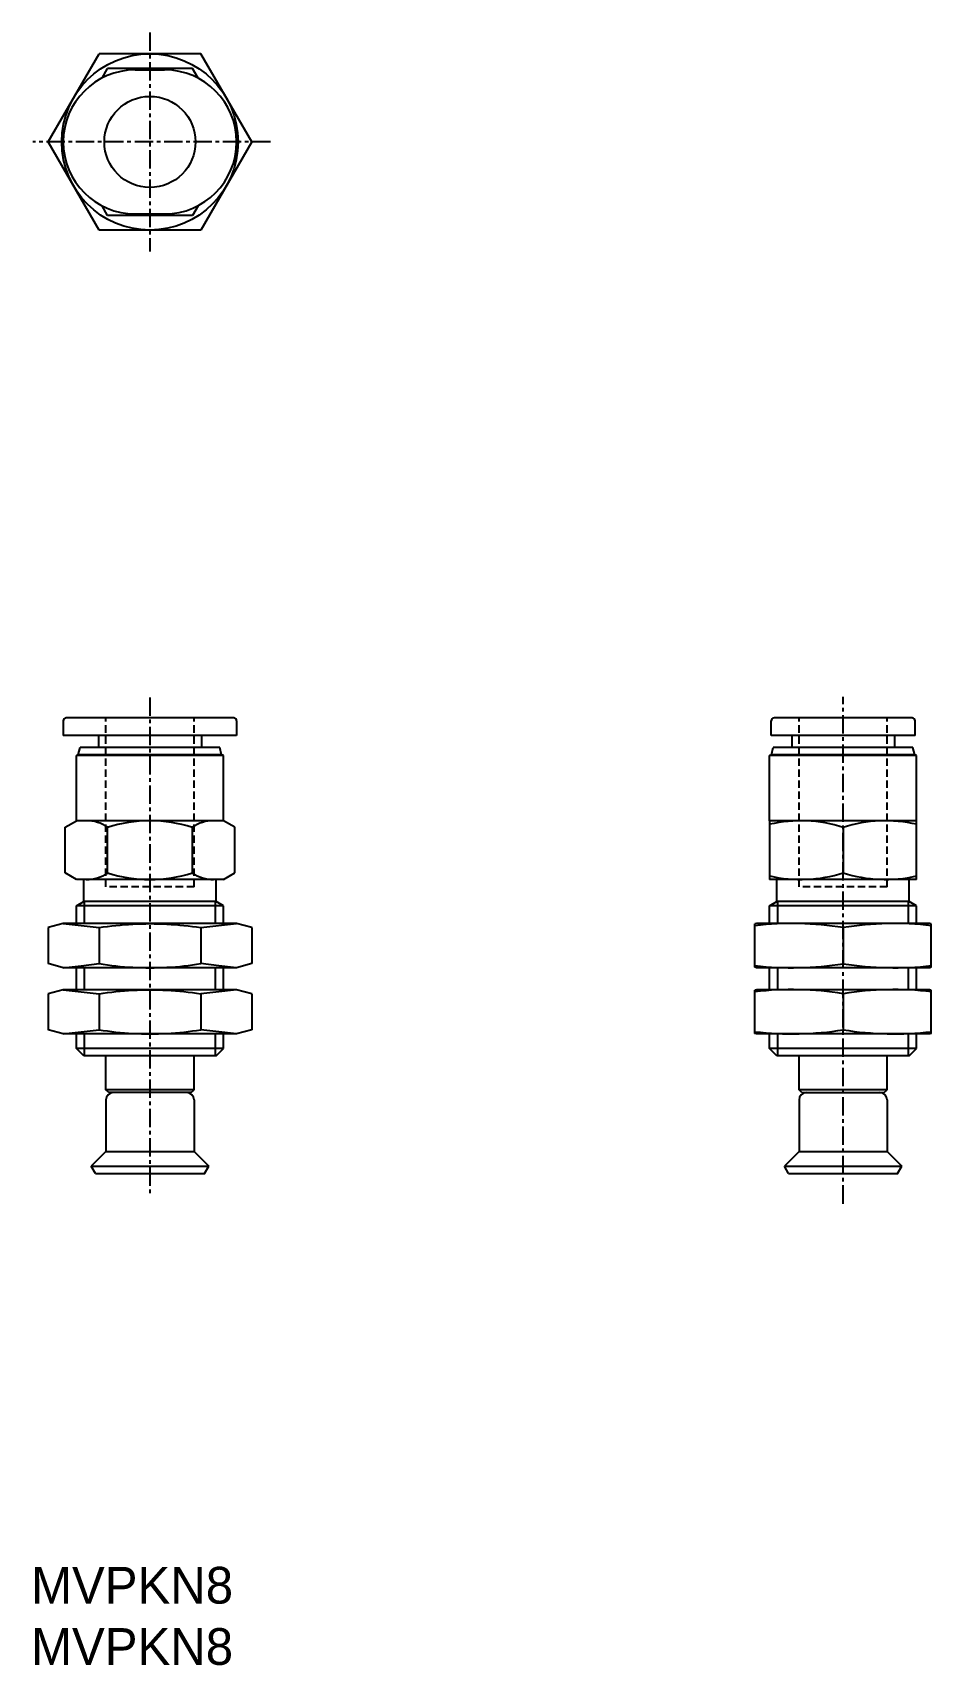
# Model space of a CAD drawing. Extents: x -951 to -889, y 9 to 121.
import ezdxf

# ---------------------------------------------------------------- set-up
doc = ezdxf.new("R2010")
doc.units = 0
doc.linetypes.add('CENTER', pattern=[2, 1.25, -0.25, 0.25, -0.25])
doc.linetypes.add('DASHED', pattern=[0.75, 0.5, -0.25])
doc.layers.get('0').update_dxf_attribs({"linetype": 'CONTINUOUS'})
doc.layers.add('CENTER', color=1, linetype='CENTER')

msp = doc.modelspace()

# ---------------------------------------------------------------- linework, layer by layer
at = {"color": 7, "linetype": 'CONTINUOUS'}
for p, q in [((-949.54, 113.17), (-946.07, 119.17)), ((-939.15, 119.17), (-946.07, 119.17)), ((-935.68, 113.17), (-939.15, 119.17)), ((-945.87, 117.52), (-945.5, 118.17)), ((-939.72, 118.17), (-945.5, 118.17)), ((-943.61, 118.07), (-941.61, 118.07)), ((-939.34, 117.52), (-939.72, 118.17)), ((-946.07, 107.17), (-949.54, 113.17)), ((-935.68, 113.17), (-939.15, 107.17)), ((-945.5, 108.17), (-945.87, 108.82)), ((-939.72, 108.17), (-945.5, 108.17)), ((-943.61, 108.27), (-941.61, 108.27)), ((-939.34, 108.82), (-939.72, 108.17)), ((-939.15, 107.17), (-946.07, 107.17)), ((-948.51, 73.76), (-948.51, 72.76)), ((-936.91, 73.96), (-948.31, 73.96)), ((-936.71, 73.76), (-936.71, 72.76)), ((-900.34, 72.76), (-900.34, 73.76)), ((-890.74, 73.96), (-900.14, 73.96)), ((-890.54, 72.76), (-890.54, 73.76)), ((-936.71, 72.76), (-948.51, 72.76)), ((-946.11, 72.76), (-946.11, 71.96)), ((-939.11, 72.76), (-939.11, 71.96)), ((-890.54, 72.76), (-900.34, 72.76)), ((-898.94, 72.76), (-898.94, 71.96)), ((-891.94, 72.76), (-891.94, 71.96)), ((-947.61, 71.4), (-947.49, 71.46)), ((-937.61, 71.4), (-947.61, 71.4)), ((-947.61, 66.96), (-947.61, 71.4)), ((-947.49, 71.46), (-947.36, 71.96)), ((-937.73, 71.46), (-947.49, 71.46)), ((-937.86, 71.96), (-947.36, 71.96)), ((-937.73, 71.46), (-937.86, 71.96)), ((-937.61, 71.4), (-937.73, 71.46)), ((-937.61, 66.96), (-937.61, 71.4)), ((-900.44, 71.4), (-900.32, 71.46)), ((-900.44, 66.96), (-900.44, 71.4)), ((-890.44, 71.4), (-900.44, 71.4)), ((-900.32, 71.46), (-900.19, 71.96)), ((-890.55, 71.46), (-900.32, 71.46)), ((-890.69, 71.96), (-900.19, 71.96)), ((-890.55, 71.46), (-890.69, 71.96)), ((-890.44, 71.4), (-890.55, 71.46)), ((-890.44, 66.96), (-890.44, 71.4)), ((-948.38, 66.52), (-947.61, 66.96)), ((-937.61, 66.96), (-947.61, 66.96)), ((-936.84, 66.52), (-937.61, 66.96)), ((-890.44, 66.96), (-900.44, 66.96)), ((-900.44, 66.96), (-900.44, 62.96)), ((-890.44, 62.96), (-890.44, 66.96)), ((-948.38, 63.41), (-948.38, 66.52)), ((-945.5, 63.41), (-945.5, 66.52)), ((-939.72, 63.41), (-939.72, 66.52)), ((-936.84, 63.41), (-936.84, 66.52)), ((-895.44, 66.52), (-895.44, 63.41)), ((-947.61, 62.96), (-948.38, 63.41)), ((-937.61, 62.96), (-936.84, 63.41)), ((-937.61, 62.96), (-947.61, 62.96)), ((-947.11, 61.46), (-947.11, 62.96)), ((-938.11, 61.46), (-938.11, 62.96)), ((-890.44, 62.96), (-900.44, 62.96)), ((-899.94, 61.46), (-899.94, 62.96)), ((-890.94, 61.46), (-890.94, 62.96)), ((-947.61, 61.17), (-947.11, 61.46)), ((-937.61, 61.17), (-947.61, 61.17)), ((-947.61, 59.96), (-947.61, 61.17)), ((-938.11, 61.46), (-947.11, 61.46)), ((-947.07, 59.96), (-947.07, 61.46)), ((-938.15, 59.96), (-938.15, 61.46)), ((-937.61, 61.17), (-938.11, 61.46)), ((-937.61, 59.96), (-937.61, 61.17)), ((-900.44, 61.17), (-899.94, 61.46)), ((-890.44, 61.17), (-900.44, 61.17)), ((-900.44, 59.96), (-900.44, 61.17)), ((-890.94, 61.46), (-899.94, 61.46)), ((-899.89, 59.96), (-899.89, 61.46)), ((-890.98, 59.96), (-890.98, 61.46)), ((-890.44, 61.17), (-890.94, 61.46)), ((-890.44, 59.96), (-890.44, 61.17)), ((-948.51, 59.96), (-949.54, 59.69)), ((-949.54, 59.69), (-949.54, 57.24)), ((-936.71, 59.96), (-948.51, 59.96)), ((-946.07, 59.69), (-946.07, 57.24)), ((-939.15, 59.69), (-936.71, 59.96)), ((-939.15, 59.69), (-939.15, 57.24)), ((-935.68, 59.69), (-936.71, 59.96)), ((-935.68, 59.69), (-935.68, 57.24)), ((-901.34, 59.96), (-901.44, 59.94)), ((-901.44, 56.99), (-901.44, 59.94)), ((-889.54, 59.96), (-901.34, 59.96)), ((-895.44, 59.69), (-895.44, 57.24)), ((-889.44, 59.94), (-889.54, 59.96)), ((-889.44, 56.99), (-889.44, 59.94)), ((-948.51, 56.96), (-949.54, 57.24)), ((-936.71, 56.96), (-948.51, 56.96)), ((-947.61, 55.46), (-947.61, 56.96)), ((-947.07, 55.46), (-947.07, 56.96)), ((-938.15, 55.46), (-938.15, 56.96)), ((-937.61, 55.46), (-937.61, 56.96)), ((-935.68, 57.24), (-936.71, 56.96)), ((-901.34, 56.96), (-901.44, 56.99)), ((-889.54, 56.96), (-901.34, 56.96)), ((-900.44, 55.46), (-900.44, 56.96)), ((-899.89, 55.46), (-899.89, 56.96)), ((-890.98, 55.46), (-890.98, 56.96)), ((-890.44, 55.46), (-890.44, 56.96)), ((-889.44, 56.99), (-889.54, 56.96)), ((-948.51, 55.46), (-949.54, 55.19)), ((-949.54, 55.19), (-949.54, 52.74)), ((-936.71, 55.46), (-948.51, 55.46)), ((-946.07, 55.19), (-946.07, 52.74)), ((-939.15, 55.19), (-939.15, 52.74)), ((-935.68, 55.19), (-936.71, 55.46)), ((-935.68, 55.19), (-935.68, 52.74)), ((-901.34, 55.46), (-901.44, 55.44)), ((-901.44, 52.49), (-901.44, 55.44)), ((-889.54, 55.46), (-901.34, 55.46)), ((-895.44, 55.19), (-895.44, 52.74)), ((-889.44, 55.44), (-889.54, 55.46)), ((-889.44, 52.49), (-889.44, 55.44)), ((-948.51, 52.46), (-949.54, 52.74)), ((-936.71, 52.46), (-948.51, 52.46)), ((-947.61, 51.46), (-947.61, 52.46)), ((-947.07, 50.96), (-947.07, 52.46)), ((-938.15, 50.96), (-938.15, 52.46)), ((-937.61, 51.46), (-937.61, 52.46)), ((-935.68, 52.74), (-936.71, 52.46)), ((-901.34, 52.46), (-901.44, 52.49)), ((-889.54, 52.46), (-901.34, 52.46)), ((-900.44, 51.46), (-900.44, 52.46)), ((-899.89, 50.96), (-899.89, 52.46)), ((-890.98, 50.96), (-890.98, 52.46)), ((-890.44, 51.46), (-890.44, 52.46)), ((-889.44, 52.49), (-889.54, 52.46)), ((-937.61, 51.46), (-947.61, 51.46)), ((-947.11, 50.96), (-947.61, 51.46)), ((-938.11, 50.96), (-937.61, 51.46)), ((-890.44, 51.46), (-900.44, 51.46)), ((-899.94, 50.96), (-900.44, 51.46)), ((-890.94, 50.96), (-890.44, 51.46)), ((-938.11, 50.96), (-947.11, 50.96)), ((-945.61, 48.66), (-945.61, 50.96)), ((-939.61, 48.66), (-939.61, 50.96)), ((-890.94, 50.96), (-899.94, 50.96)), ((-898.44, 48.66), (-898.44, 50.96)), ((-892.44, 48.66), (-892.44, 50.96)), ((-945.41, 48.46), (-945.61, 48.66)), ((-939.61, 48.66), (-945.61, 48.66)), ((-945.61, 47.96), (-945.61, 44.46)), ((-939.81, 48.46), (-945.41, 48.46)), ((-939.81, 48.46), (-939.61, 48.66)), ((-939.61, 47.96), (-939.61, 44.46)), ((-898.24, 48.46), (-898.44, 48.66)), ((-892.44, 48.66), (-898.44, 48.66)), ((-898.44, 47.96), (-898.44, 44.46)), ((-898.24, 48.46), (-892.64, 48.46)), ((-892.64, 48.46), (-892.44, 48.66)), ((-892.44, 47.96), (-892.44, 44.46)), ((-945.61, 44.46), (-946.61, 43.46)), ((-945.61, 44.46), (-939.61, 44.46)), ((-939.61, 44.46), (-938.61, 43.46)), ((-898.44, 44.46), (-899.44, 43.46)), ((-898.44, 44.46), (-892.44, 44.46)), ((-892.44, 44.46), (-891.44, 43.46)), ((-946.61, 43.46), (-938.61, 43.46)), ((-946.32, 42.96), (-946.61, 43.46)), ((-938.9, 42.96), (-938.61, 43.46)), ((-899.44, 43.46), (-891.44, 43.46)), ((-899.15, 42.96), (-899.44, 43.46)), ((-891.73, 42.96), (-891.44, 43.46)), ((-946.32, 42.96), (-938.9, 42.96)), ((-899.15, 42.96), (-891.73, 42.96))]:
    msp.add_line(p, q, dxfattribs=at)
at = {"color": 3, "linetype": 'DASHED'}
for p, q in [((-945.61, 62.46), (-945.61, 73.96)), ((-939.61, 62.46), (-939.61, 73.96)), ((-898.44, 62.46), (-898.44, 73.96)), ((-892.44, 62.46), (-892.44, 73.96)), ((-939.61, 62.46), (-945.61, 62.46)), ((-892.44, 62.46), (-898.44, 62.46))]:
    msp.add_line(p, q, dxfattribs=at)
at = {"color": 7, "linetype": 'CONTINUOUS'}
for points in [[(-948.51, 59.96), (-947.29, 59.83), (-946.07, 59.69)], [(-948.51, 56.96), (-947.29, 57.1), (-946.07, 57.24)], [(-936.71, 56.96), (-937.93, 57.1), (-939.15, 57.24)], [(-948.51, 55.46), (-947.29, 55.33), (-946.07, 55.19)], [(-936.71, 55.46), (-937.93, 55.33), (-939.15, 55.19)], [(-948.51, 52.46), (-947.29, 52.6), (-946.07, 52.74)], [(-936.71, 52.46), (-937.93, 52.6), (-939.15, 52.74)]]:
    msp.add_lwpolyline(points, dxfattribs=at)
for points in [[(-946.07, 59.69, -0.026103), (-943.77, 59.93, -0.026734), (-941.45, 59.93, -0.026107), (-939.15, 59.69)], [(-946.07, 57.24, 0.026103), (-943.77, 56.99, 0.026734), (-941.45, 56.99, 0.026107), (-939.15, 57.24)], [(-946.07, 55.19, -0.026103), (-943.77, 55.43, -0.026734), (-941.45, 55.43, -0.026107), (-939.15, 55.19)], [(-946.07, 52.74, 0.026103), (-943.77, 52.49, 0.026734), (-941.45, 52.49, 0.026107), (-939.15, 52.74)]]:
    msp.add_lwpolyline(points, format="xyb", dxfattribs=at)
for radius in [6, 3.1]:
    msp.add_circle((-942.61, 113.17), radius, dxfattribs=at)
for centre, radius, start, end in [((-943.61, 113.17), 4.9, 90, 270), ((-942.61, 113.17), 5, 78.5215, 101.4785), ((-941.61, 113.17), 4.9, 270, 90), ((-942.61, 113.17), 5, 258.5215, 281.4785), ((-948.31, 73.76), 0.2, 90, 180), ((-936.91, 73.76), 0.2, 0, 90), ((-900.14, 73.76), 0.2, 90, 180), ((-890.74, 73.76), 0.2, 0, 90), ((-946.94, 64.41), 2.56, 55.6158, 90), ((-942.61, 57.41), 9.55, 72.412, 107.588), ((-938.28, 64.41), 2.56, 90, 124.3842), ((-898.32, 57.41), 9.55, 72.412, 102.7797), ((-892.55, 57.41), 9.55, 77.2203, 107.588), ((-946.94, 65.52), 2.56, 270, 304.3842), ((-942.61, 72.52), 9.55, 252.412, 287.588), ((-938.28, 65.52), 2.56, 235.6158, 270), ((-898.32, 72.52), 9.55, 257.2203, 287.588), ((-892.55, 72.52), 9.55, 252.412, 282.7797), ((-898.9, 38.05), 21.92, 80.9055, 96.6446), ((-891.97, 38.05), 21.92, 83.3554, 99.0945), ((-898.9, 78.88), 21.92, 263.3554, 279.0945), ((-891.97, 78.88), 21.92, 260.9055, 276.6446), ((-898.9, 33.55), 21.92, 80.9055, 96.6446), ((-891.97, 33.55), 21.92, 83.3554, 99.0945), ((-898.9, 74.38), 21.92, 263.3554, 279.0945), ((-891.97, 74.38), 21.92, 260.9055, 276.6446), ((-945.11, 47.96), 0.5, 90, 180), ((-940.11, 47.96), 0.5, 0, 90), ((-897.94, 47.96), 0.5, 90, 180), ((-892.94, 47.96), 0.5, 0, 90)]:
    msp.add_arc(centre, radius, start, end, dxfattribs=at)
for p in [(-935.68, 113.17), (-942.61, 42.96), (-938.9, 42.96), (-895.44, 42.96), (-891.73, 42.96)]:
    msp.add_point(p, dxfattribs=at)
at = {"layer": 'CENTER', "color": 1, "linetype": 'CENTER'}
for p, q in [((-942.61, 120.61), (-942.61, 105.71)), ((-934.4, 113.17), (-950.59, 113.17)), ((-942.61, 75.36), (-942.61, 41.57)), ((-895.44, 40.9), (-895.44, 75.41))]:
    msp.add_line(p, q, dxfattribs=at)
msp.add_point((-942.61, 113.17), dxfattribs=at)

# ---------------------------------------------------------------- texts
at = {"color": 7, "linetype": 'CONTINUOUS'}
for p in [(-950.7, 13.68), (-950.7, 9.51)]:
    msp.add_text('MVPKN8', height=2.5, dxfattribs=at).set_placement(p)

doc.saveas('drawing.dxf')
